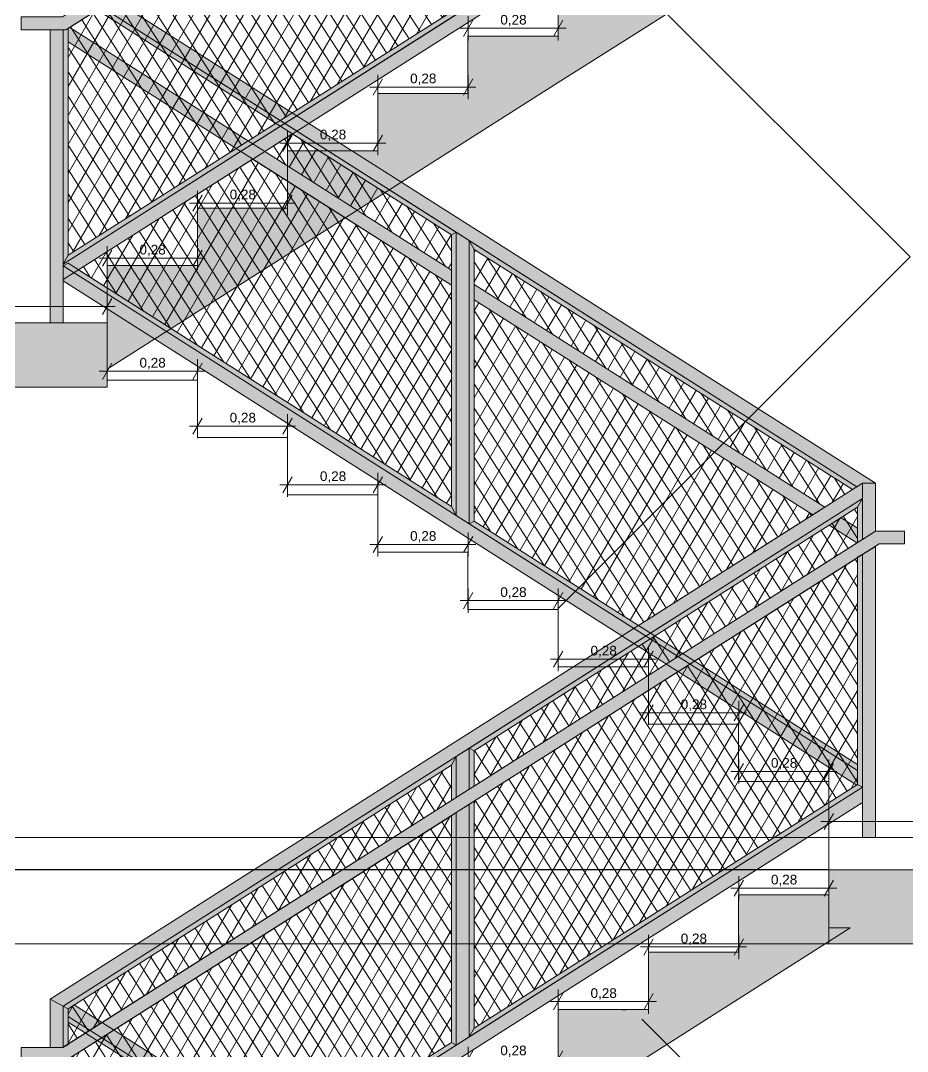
# Model space of a CAD drawing. Header units: metres. Extents: x 476297 to 476657, y 4620828 to 4621206.
# Drawn here: x 476592.017 to 476594.769, y 4621118.039 to 4621121.239 of the extents above; entities that cross this region are included whole.
import ezdxf

# ---------------------------------------------------------------- set-up
doc = ezdxf.new("R2010")
doc.units = ezdxf.units.M
doc.header["$MEASUREMENT"] = 0
for name, color, linetype in [('2D Drafting - General_Pen_No__250', 7, 'Continuous'), ('gegmebi_Pen_No__7', 7, 'Continuous'), ('gegmebi_Pen_No__7_Pen_No__7', 7, 'Continuous'), ('New2D Drafting - General', 7, 'Continuous'), ('New2D Drafting - General_Pen_No__250', 7, 'Continuous'), ('NewDoors_Pen_No__7_Pen_No__7', 7, 'Continuous'), ('Newshenobebi', 7, 'Continuous'), ('zoma', 7, 'Continuous')]:
    doc.layers.add(name, color=color, linetype=linetype)
doc.styles.add('GENERATED_STYLE_2', font='arial.ttf')
doc.dimstyles.new('GENERATED_STYLE__6', dxfattribs={"dimtxt": 0.03, "dimasz": 0.038, "dimexe": 0.18, "dimexo": 0.003, "dimgap": 0.09, "dimtad": 1, "dimtih": 1, "dimtoh": 1, "dimzin": 0, "dimdsep": 46, "dimtxsty": 'GENERATED_STYLE_2', "dimblk": 'ARROWHEAD_2', "dimblk1": 'ARROWHEAD_2', "dimblk2": 'ARROWHEAD_2', "dimcen": 0.09, "dimclrd": 142, "dimclre": 142, "dimclrt": 142, "dimadec": 0, "dimazin": 0, "dimtfac": 1, "dimtdec": 4, "dimtmove": 0, "dimatfit": 3, "dimfxl": 1, "dimtolj": 1, "dimtzin": 0, "dimarcsym": 0})
pattern_1 = [(60, (476844.52715, 4621385.791044), (-0.038971143, 0.0225), []), (122.833095, (476844.52715, 4621385.791044), (0.0368060797, 0.01875), [])]

# ---------------------------------------------------------------- blocks, each defined once
blk = doc.blocks.new('*D65', base_point=(476844.5271, 4621385.791))
at = {"layer": 'zoma', "color": 142, "linetype": 'Continuous', "lineweight": 0, "transparency": 16777216}
for p, q in [((476593.4198, 4621118.0403), (476593.3909, 4621117.9903)), ((476593.4054, 4621117.9778), (476593.4054, 4621118.0528)), ((476593.6709, 4621117.9903), (476593.6998, 4621118.0403)), ((476593.6854, 4621117.9778), (476593.6854, 4621118.0528)), ((476593.3809, 4621118.0153), (476593.4054, 4621118.0153)), ((476593.4054, 4621118.0153), (476593.6854, 4621118.0153)), ((476593.6854, 4621118.0153), (476593.7098, 4621118.0153))]:
    blk.add_line(p, q, dxfattribs=at)
at = {"layer": 'zoma', "color": 142, "lineweight": 0, "transparency": 16777216, "insert": (476593.5055, 4621118.0213), "char_height": 0.03, "attachment_point": 7, "style": 'GENERATED_STYLE_2'}
blk.add_mtext('\\A1;{\\pql;\\fArial CYR|b0|i0|c204|p34;0,28}', dxfattribs=at)
blk = doc.blocks.new('ARROWHEAD_2')
at = {"color": 0, "linetype": 'Continuous', "lineweight": 0}
for p, q in [((0, 0), (-1, 0)), ((-0.378, -0.655), (0.378, 0.655))]:
    blk.add_line(p, q, dxfattribs=at)
blk = doc.blocks.new('*D66', base_point=(476844.5271, 4621385.791))
at = {"layer": 'zoma', "color": 142, "linetype": 'Continuous', "lineweight": 0, "transparency": 16777216}
for p, q in [((476593.6998, 4621118.2183), (476593.6709, 4621118.1683)), ((476593.6854, 4621118.1558), (476593.6854, 4621118.2308)), ((476593.9509, 4621118.1683), (476593.9798, 4621118.2183)), ((476593.9654, 4621118.1558), (476593.9654, 4621118.2308)), ((476593.6609, 4621118.1933), (476593.6854, 4621118.1933)), ((476593.6854, 4621118.1933), (476593.9654, 4621118.1933)), ((476593.9654, 4621118.1933), (476593.9898, 4621118.1933))]:
    blk.add_line(p, q, dxfattribs=at)
at = {"layer": 'zoma', "color": 142, "lineweight": 0, "transparency": 16777216, "insert": (476593.7855, 4621118.1993), "char_height": 0.03, "attachment_point": 7, "style": 'GENERATED_STYLE_2'}
blk.add_mtext('\\A1;{\\pql;\\fArial CYR|b0|i0|c204|p34;0,28}', dxfattribs=at)
blk = doc.blocks.new('*D67', base_point=(476844.5271, 4621385.791))
at = {"layer": 'zoma', "color": 142, "linetype": 'Continuous', "lineweight": 0, "transparency": 16777216}
for p, q in [((476593.9798, 4621118.388), (476593.9509, 4621118.338)), ((476593.9654, 4621118.3255), (476593.9654, 4621118.4005)), ((476594.2309, 4621118.338), (476594.2598, 4621118.388)), ((476594.2454, 4621118.3255), (476594.2454, 4621118.4005)), ((476593.9409, 4621118.363), (476593.9654, 4621118.363)), ((476593.9654, 4621118.363), (476594.2454, 4621118.363)), ((476594.2454, 4621118.363), (476594.2698, 4621118.363))]:
    blk.add_line(p, q, dxfattribs=at)
at = {"layer": 'zoma', "color": 142, "lineweight": 0, "transparency": 16777216, "insert": (476594.0655, 4621118.369), "char_height": 0.03, "attachment_point": 7, "style": 'GENERATED_STYLE_2'}
blk.add_mtext('\\A1;{\\pql;\\fArial CYR|b0|i0|c204|p34;0,28}', dxfattribs=at)
blk = doc.blocks.new('*D68', base_point=(476844.5271, 4621385.791))
at = {"layer": 'zoma', "color": 142, "linetype": 'Continuous', "lineweight": 0, "transparency": 16777216}
for p, q in [((476594.2598, 4621118.5707), (476594.2309, 4621118.5207)), ((476594.2454, 4621118.5082), (476594.2454, 4621118.5832)), ((476594.5109, 4621118.5207), (476594.5398, 4621118.5707)), ((476594.5254, 4621118.5082), (476594.5254, 4621118.5832)), ((476594.2209, 4621118.5457), (476594.2454, 4621118.5457)), ((476594.2454, 4621118.5457), (476594.5254, 4621118.5457)), ((476594.5254, 4621118.5457), (476594.5498, 4621118.5457))]:
    blk.add_line(p, q, dxfattribs=at)
at = {"layer": 'zoma', "color": 142, "lineweight": 0, "transparency": 16777216, "insert": (476594.3455, 4621118.5517), "char_height": 0.03, "attachment_point": 7, "style": 'GENERATED_STYLE_2'}
blk.add_mtext('\\A1;{\\pql;\\fArial CYR|b0|i0|c204|p34;0,28}', dxfattribs=at)
blk = doc.blocks.new('*D69', base_point=(476844.5271, 4621385.791))
at = {"layer": 'zoma', "color": 142, "linetype": 'Continuous', "lineweight": 0, "transparency": 16777216}
for p, q in [((476594.2598, 4621118.933), (476594.2309, 4621118.883)), ((476594.2454, 4621118.8705), (476594.2454, 4621118.9455)), ((476594.5109, 4621118.883), (476594.5398, 4621118.933)), ((476594.5254, 4621118.8705), (476594.5254, 4621118.9455)), ((476594.2209, 4621118.908), (476594.2454, 4621118.908)), ((476594.2454, 4621118.908), (476594.5254, 4621118.908)), ((476594.5254, 4621118.908), (476594.5498, 4621118.908))]:
    blk.add_line(p, q, dxfattribs=at)
at = {"layer": 'zoma', "color": 142, "lineweight": 0, "transparency": 16777216, "insert": (476594.3455, 4621118.914), "char_height": 0.03, "attachment_point": 7, "style": 'GENERATED_STYLE_2'}
blk.add_mtext('\\A1;{\\pql;\\fArial CYR|b0|i0|c204|p34;0,28}', dxfattribs=at)
blk = doc.blocks.new('*D70', base_point=(476844.5271, 4621385.791))
at = {"layer": 'zoma', "color": 142, "linetype": 'Continuous', "lineweight": 0, "transparency": 16777216}
for p, q in [((476593.9798, 4621119.1149), (476593.9509, 4621119.0649)), ((476593.9654, 4621119.0524), (476593.9654, 4621119.1274)), ((476594.2309, 4621119.0649), (476594.2598, 4621119.1149)), ((476594.2454, 4621119.0524), (476594.2454, 4621119.1274)), ((476593.9409, 4621119.0899), (476593.9654, 4621119.0899)), ((476593.9654, 4621119.0899), (476594.2454, 4621119.0899)), ((476594.2454, 4621119.0899), (476594.2698, 4621119.0899))]:
    blk.add_line(p, q, dxfattribs=at)
at = {"layer": 'zoma', "color": 142, "lineweight": 0, "transparency": 16777216, "insert": (476594.0655, 4621119.0959), "char_height": 0.03, "attachment_point": 7, "style": 'GENERATED_STYLE_2'}
blk.add_mtext('\\A1;{\\pql;\\fArial CYR|b0|i0|c204|p34;0,28}', dxfattribs=at)
blk = doc.blocks.new('*D71', base_point=(476844.5271, 4621385.791))
at = {"layer": 'zoma', "color": 142, "linetype": 'Continuous', "lineweight": 0, "transparency": 16777216}
for p, q in [((476593.6998, 4621119.2815), (476593.6709, 4621119.2315)), ((476593.6854, 4621119.219), (476593.6854, 4621119.294)), ((476593.9509, 4621119.2315), (476593.9798, 4621119.2815)), ((476593.9654, 4621119.219), (476593.9654, 4621119.294)), ((476593.6609, 4621119.2565), (476593.6854, 4621119.2565)), ((476593.6854, 4621119.2565), (476593.9654, 4621119.2565)), ((476593.9654, 4621119.2565), (476593.9898, 4621119.2565))]:
    blk.add_line(p, q, dxfattribs=at)
at = {"layer": 'zoma', "color": 142, "lineweight": 0, "transparency": 16777216, "insert": (476593.7855, 4621119.2625), "char_height": 0.03, "attachment_point": 7, "style": 'GENERATED_STYLE_2'}
blk.add_mtext('\\A1;{\\pql;\\fArial CYR|b0|i0|c204|p34;0,28}', dxfattribs=at)
blk = doc.blocks.new('*D72', base_point=(476844.5271, 4621385.791))
at = {"layer": 'zoma', "color": 142, "linetype": 'Continuous', "lineweight": 0, "transparency": 16777216}
for p, q in [((476593.4054, 4621119.4008), (476593.4054, 4621119.4758)), ((476593.6854, 4621119.4008), (476593.6854, 4621119.4758)), ((476593.3809, 4621119.4383), (476593.4054, 4621119.4383)), ((476593.4198, 4621119.4633), (476593.3909, 4621119.4133)), ((476593.4054, 4621119.4383), (476593.6854, 4621119.4383)), ((476593.6709, 4621119.4133), (476593.6998, 4621119.4633)), ((476593.6854, 4621119.4383), (476593.7098, 4621119.4383))]:
    blk.add_line(p, q, dxfattribs=at)
at = {"layer": 'zoma', "color": 142, "lineweight": 0, "transparency": 16777216, "insert": (476593.5055, 4621119.4443), "char_height": 0.03, "attachment_point": 7, "style": 'GENERATED_STYLE_2'}
blk.add_mtext('\\A1;{\\pql;\\fArial CYR|b0|i0|c204|p34;0,28}', dxfattribs=at)
blk = doc.blocks.new('*D73', base_point=(476844.5271, 4621385.791))
at = {"layer": 'zoma', "color": 142, "linetype": 'Continuous', "lineweight": 0, "transparency": 16777216}
for p, q in [((476593.1398, 4621119.6375), (476593.1109, 4621119.5875)), ((476593.1254, 4621119.575), (476593.1254, 4621119.65)), ((476593.3909, 4621119.5875), (476593.4198, 4621119.6375)), ((476593.4054, 4621119.575), (476593.4054, 4621119.65)), ((476593.1009, 4621119.6125), (476593.1254, 4621119.6125)), ((476593.1254, 4621119.6125), (476593.4054, 4621119.6125)), ((476593.4054, 4621119.6125), (476593.4298, 4621119.6125))]:
    blk.add_line(p, q, dxfattribs=at)
at = {"layer": 'zoma', "color": 142, "lineweight": 0, "transparency": 16777216, "insert": (476593.2255, 4621119.6185), "char_height": 0.03, "attachment_point": 7, "style": 'GENERATED_STYLE_2'}
blk.add_mtext('\\A1;{\\pql;\\fArial CYR|b0|i0|c204|p34;0,28}', dxfattribs=at)
blk = doc.blocks.new('*D74', base_point=(476844.5271, 4621385.791))
at = {"layer": 'zoma', "color": 142, "linetype": 'Continuous', "lineweight": 0, "transparency": 16777216}
for p, q in [((476592.8598, 4621119.8231), (476592.8309, 4621119.7731)), ((476592.8454, 4621119.7606), (476592.8454, 4621119.8356)), ((476593.1109, 4621119.7731), (476593.1398, 4621119.8231)), ((476593.1254, 4621119.7606), (476593.1254, 4621119.8356)), ((476592.8209, 4621119.7981), (476592.8454, 4621119.7981)), ((476592.8454, 4621119.7981), (476593.1254, 4621119.7981)), ((476593.1254, 4621119.7981), (476593.1498, 4621119.7981))]:
    blk.add_line(p, q, dxfattribs=at)
at = {"layer": 'zoma', "color": 142, "lineweight": 0, "transparency": 16777216, "insert": (476592.9455, 4621119.8041), "char_height": 0.03, "attachment_point": 7, "style": 'GENERATED_STYLE_2'}
blk.add_mtext('\\A1;{\\pql;\\fArial CYR|b0|i0|c204|p34;0,28}', dxfattribs=at)
blk = doc.blocks.new('*D75', base_point=(476844.5271, 4621385.791))
at = {"layer": 'zoma', "color": 142, "linetype": 'Continuous', "lineweight": 0, "transparency": 16777216}
for p, q in [((476592.5654, 4621119.9425), (476592.5654, 4621120.0175)), ((476592.8454, 4621119.9425), (476592.8454, 4621120.0175)), ((476592.5409, 4621119.98), (476592.5654, 4621119.98)), ((476592.5798, 4621120.005), (476592.5509, 4621119.955)), ((476592.5654, 4621119.98), (476592.8454, 4621119.98)), ((476592.8309, 4621119.955), (476592.8598, 4621120.005)), ((476592.8454, 4621119.98), (476592.8698, 4621119.98))]:
    blk.add_line(p, q, dxfattribs=at)
at = {"layer": 'zoma', "color": 142, "lineweight": 0, "transparency": 16777216, "insert": (476592.6655, 4621119.986), "char_height": 0.03, "attachment_point": 7, "style": 'GENERATED_STYLE_2'}
blk.add_mtext('\\A1;{\\pql;\\fArial CYR|b0|i0|c204|p34;0,28}', dxfattribs=at)
blk = doc.blocks.new('*D76', base_point=(476844.5271, 4621385.791))
at = {"layer": 'zoma', "color": 142, "linetype": 'Continuous', "lineweight": 0, "transparency": 16777216}
for p, q in [((476592.2998, 4621120.1754), (476592.2709, 4621120.1254)), ((476592.2854, 4621120.1129), (476592.2854, 4621120.1879)), ((476592.5509, 4621120.1254), (476592.5798, 4621120.1754)), ((476592.5654, 4621120.1129), (476592.5654, 4621120.1879)), ((476592.2609, 4621120.1504), (476592.2854, 4621120.1504)), ((476592.2854, 4621120.1504), (476592.5654, 4621120.1504)), ((476592.5654, 4621120.1504), (476592.5898, 4621120.1504))]:
    blk.add_line(p, q, dxfattribs=at)
at = {"layer": 'zoma', "color": 142, "lineweight": 0, "transparency": 16777216, "insert": (476592.3855, 4621120.1564), "char_height": 0.03, "attachment_point": 7, "style": 'GENERATED_STYLE_2'}
blk.add_mtext('\\A1;{\\pql;\\fArial CYR|b0|i0|c204|p34;0,28}', dxfattribs=at)
blk = doc.blocks.new('*D77', base_point=(476844.5271, 4621385.791))
at = {"layer": 'zoma', "color": 142, "linetype": 'Continuous', "lineweight": 0, "transparency": 16777216}
for p, q in [((476592.2998, 4621120.5264), (476592.2709, 4621120.4764)), ((476592.2854, 4621120.4639), (476592.2854, 4621120.5389)), ((476592.5509, 4621120.4764), (476592.5798, 4621120.5264)), ((476592.5654, 4621120.4639), (476592.5654, 4621120.5389)), ((476592.2609, 4621120.5014), (476592.2854, 4621120.5014)), ((476592.2854, 4621120.5014), (476592.5654, 4621120.5014)), ((476592.5654, 4621120.5014), (476592.5898, 4621120.5014))]:
    blk.add_line(p, q, dxfattribs=at)
at = {"layer": 'zoma', "color": 142, "lineweight": 0, "transparency": 16777216, "insert": (476592.3855, 4621120.5074), "char_height": 0.03, "attachment_point": 7, "style": 'GENERATED_STYLE_2'}
blk.add_mtext('\\A1;{\\pql;\\fArial CYR|b0|i0|c204|p34;0,28}', dxfattribs=at)
blk = doc.blocks.new('*D78', base_point=(476844.5271, 4621385.791))
at = {"layer": 'zoma', "color": 142, "linetype": 'Continuous', "lineweight": 0, "transparency": 16777216}
for p, q in [((476592.5798, 4621120.6977), (476592.5509, 4621120.6477)), ((476592.5654, 4621120.6352), (476592.5654, 4621120.7102)), ((476592.8309, 4621120.6477), (476592.8598, 4621120.6977)), ((476592.8454, 4621120.6352), (476592.8454, 4621120.7102)), ((476592.5409, 4621120.6727), (476592.5654, 4621120.6727)), ((476592.5654, 4621120.6727), (476592.8454, 4621120.6727)), ((476592.8454, 4621120.6727), (476592.8698, 4621120.6727))]:
    blk.add_line(p, q, dxfattribs=at)
at = {"layer": 'zoma', "color": 142, "lineweight": 0, "transparency": 16777216, "insert": (476592.6655, 4621120.6787), "char_height": 0.03, "attachment_point": 7, "style": 'GENERATED_STYLE_2'}
blk.add_mtext('\\A1;{\\pql;\\fArial CYR|b0|i0|c204|p34;0,28}', dxfattribs=at)
blk = doc.blocks.new('*D79', base_point=(476844.5271, 4621385.791))
at = {"layer": 'zoma', "color": 142, "linetype": 'Continuous', "lineweight": 0, "transparency": 16777216}
for p, q in [((476592.8598, 4621120.8839), (476592.8309, 4621120.8339)), ((476592.8454, 4621120.8214), (476592.8454, 4621120.8964)), ((476593.1109, 4621120.8339), (476593.1398, 4621120.8839)), ((476593.1254, 4621120.8214), (476593.1254, 4621120.8964)), ((476592.8209, 4621120.8589), (476592.8454, 4621120.8589)), ((476592.8454, 4621120.8589), (476593.1254, 4621120.8589)), ((476593.1254, 4621120.8589), (476593.1498, 4621120.8589))]:
    blk.add_line(p, q, dxfattribs=at)
at = {"layer": 'zoma', "color": 142, "lineweight": 0, "transparency": 16777216, "insert": (476592.9455, 4621120.8649), "char_height": 0.03, "attachment_point": 7, "style": 'GENERATED_STYLE_2'}
blk.add_mtext('\\A1;{\\pql;\\fArial CYR|b0|i0|c204|p34;0,28}', dxfattribs=at)
blk = doc.blocks.new('*D80', base_point=(476844.5271, 4621385.791))
at = {"layer": 'zoma', "color": 142, "linetype": 'Continuous', "lineweight": 0, "transparency": 16777216}
for p, q in [((476593.1254, 4621120.9955), (476593.1254, 4621121.0705)), ((476593.4054, 4621120.9955), (476593.4054, 4621121.0705)), ((476593.1009, 4621121.033), (476593.1254, 4621121.033)), ((476593.1398, 4621121.058), (476593.1109, 4621121.008)), ((476593.1254, 4621121.033), (476593.4054, 4621121.033)), ((476593.3909, 4621121.008), (476593.4198, 4621121.058)), ((476593.4054, 4621121.033), (476593.4298, 4621121.033))]:
    blk.add_line(p, q, dxfattribs=at)
at = {"layer": 'zoma', "color": 142, "lineweight": 0, "transparency": 16777216, "insert": (476593.2255, 4621121.039), "char_height": 0.03, "attachment_point": 7, "style": 'GENERATED_STYLE_2'}
blk.add_mtext('\\A1;{\\pql;\\fArial CYR|b0|i0|c204|p34;0,28}', dxfattribs=at)
blk = doc.blocks.new('*D81', base_point=(476844.5271, 4621385.791))
at = {"layer": 'zoma', "color": 142, "linetype": 'Continuous', "lineweight": 0, "transparency": 16777216}
for p, q in [((476593.4198, 4621121.2403), (476593.3909, 4621121.1903)), ((476593.4054, 4621121.1778), (476593.4054, 4621121.2528)), ((476593.6709, 4621121.1903), (476593.6998, 4621121.2403)), ((476593.6854, 4621121.1778), (476593.6854, 4621121.2528)), ((476593.3809, 4621121.2153), (476593.4054, 4621121.2153)), ((476593.4054, 4621121.2153), (476593.6854, 4621121.2153)), ((476593.6854, 4621121.2153), (476593.7098, 4621121.2153))]:
    blk.add_line(p, q, dxfattribs=at)
at = {"layer": 'zoma', "color": 142, "lineweight": 0, "transparency": 16777216, "insert": (476593.5055, 4621121.2213), "char_height": 0.03, "attachment_point": 7, "style": 'GENERATED_STYLE_2'}
blk.add_mtext('\\A1;{\\pql;\\fArial CYR|b0|i0|c204|p34;0,28}', dxfattribs=at)
blk = doc.blocks.new('*D86', base_point=(476844.5271, 4621385.791))
at = {"layer": 'zoma', "color": 142, "linetype": 'Continuous', "lineweight": 0, "transparency": 16777216}
for p, q in [((476594.5396, 4621118.7776), (476594.5107, 4621118.7276)), ((476594.5251, 4621118.7151), (476594.5251, 4621118.7901)), ((476595.9109, 4621118.7276), (476595.9398, 4621118.7776)), ((476595.9253, 4621118.7151), (476595.9253, 4621118.7901)), ((476594.5007, 4621118.7526), (476594.5251, 4621118.7526)), ((476594.5251, 4621118.7526), (476595.9253, 4621118.7526)), ((476595.9253, 4621118.7526), (476595.9498, 4621118.7526))]:
    blk.add_line(p, q, dxfattribs=at)
at = {"layer": 'zoma', "color": 142, "lineweight": 0, "transparency": 16777216, "insert": (476595.1853, 4621118.7586), "char_height": 0.03, "attachment_point": 7, "style": 'GENERATED_STYLE_2'}
blk.add_mtext('\\A1;{\\pql;\\fArial CYR|b0|i0|c204|p34;1,40}', dxfattribs=at)
blk = doc.blocks.new('*D87', base_point=(476844.5271, 4621385.791))
at = {"layer": 'zoma', "color": 142, "linetype": 'Continuous', "lineweight": 0, "transparency": 16777216}
for p, q in [((476590.8996, 4621120.3763), (476590.8708, 4621120.3263)), ((476590.8852, 4621120.3138), (476590.8852, 4621120.3888)), ((476592.2709, 4621120.3263), (476592.2998, 4621120.3763)), ((476592.2854, 4621120.3138), (476592.2854, 4621120.3888)), ((476590.8608, 4621120.3513), (476590.8852, 4621120.3513)), ((476590.8852, 4621120.3513), (476592.2854, 4621120.3513)), ((476592.2854, 4621120.3513), (476592.3098, 4621120.3513))]:
    blk.add_line(p, q, dxfattribs=at)
at = {"layer": 'zoma', "color": 142, "lineweight": 0, "transparency": 16777216, "insert": (476591.5454, 4621120.3573), "char_height": 0.03, "attachment_point": 7, "style": 'GENERATED_STYLE_2'}
blk.add_mtext('\\A1;{\\pql;\\fArial CYR|b0|i0|c204|p34;1,40}', dxfattribs=at)
blk = doc.blocks.new('*D88', base_point=(476844.5271, 4621385.791))
at = {"layer": 'zoma', "color": 142, "linetype": 'Continuous', "lineweight": 0, "transparency": 16777216}
for p, q in [((476594.5396, 4621121.9776), (476594.5107, 4621121.9276)), ((476594.5251, 4621121.9151), (476594.5251, 4621121.9901)), ((476595.9109, 4621121.9276), (476595.9398, 4621121.9776)), ((476595.9253, 4621121.9151), (476595.9253, 4621121.9901)), ((476594.5007, 4621121.9526), (476594.5251, 4621121.9526)), ((476594.5251, 4621121.9526), (476595.9253, 4621121.9526)), ((476595.9253, 4621121.9526), (476595.9498, 4621121.9526))]:
    blk.add_line(p, q, dxfattribs=at)
at = {"layer": 'zoma', "color": 142, "lineweight": 0, "transparency": 16777216, "insert": (476595.1853, 4621121.9586), "char_height": 0.03, "attachment_point": 7, "style": 'GENERATED_STYLE_2'}
blk.add_mtext('\\A1;{\\pql;\\fArial CYR|b0|i0|c204|p34;1,40}', dxfattribs=at)

msp = doc.modelspace()

# ---------------------------------------------------------------- hatches: boundary and pattern name
at = {"layer": '2D Drafting - General_Pen_No__250', "linetype": 'Continuous', "lineweight": 0}
for points in [[(476590.8852, 4621120.3006), (476590.8852, 4621120.1011), (476592.2852, 4621120.101), (476592.2852, 4621120.3006)], [(476594.5252, 4621118.6027), (476599.4353, 4621118.6027), (476599.4353, 4621118.3726), (476594.5252, 4621118.3726)]]:
    msp.add_hatch(color=7, dxfattribs=at).paths.add_polyline_path(points)
at = {"layer": 'New2D Drafting - General', "linetype": 'Continuous', "lineweight": 0}
for points in [[(476592.0183, 4621121.2506), (476592.0183, 4621121.2102), (476592.1572, 4621121.2102), (476594.6817, 4621122.8143), (476594.7599, 4621122.8143), (476594.7599, 4621122.8542), (476594.6699, 4621122.8542), (476592.1463, 4621121.2506)], [(476594.6294, 4621122.0594), (476592.1487, 4621120.4831), (476592.1487, 4621120.4357), (476594.6294, 4621122.012)], [(476592.1637, 4621121.3477), (476594.6123, 4621119.7918), (476594.6294, 4621119.8026), (476594.6699, 4621119.8026), (476592.1829, 4621121.3829), (476592.1637, 4621121.3707)], [(476593.3689, 4621120.582), (476593.3538, 4621120.5738), (476592.1637, 4621121.3301), (476592.1637, 4621121.3477)], [(476593.3538, 4621121.2666), (476592.1637, 4621120.5104), (476592.1487, 4621120.4831), (476593.3688, 4621121.2584)], [(476592.1487, 4621120.3006), (476592.1487, 4621121.2102), (476592.1083, 4621121.2102), (476592.1083, 4621120.3006)], [(476592.1487, 4621120.4831), (476592.1637, 4621120.5104), (476592.1637, 4621121.2143), (476592.1572, 4621121.2102), (476592.1487, 4621121.2102)], [(476592.1637, 4621121.1735), (476593.3538, 4621120.4173), (476593.3538, 4621120.4647), (476592.1689, 4621121.2176), (476592.1637, 4621121.2143)], [(476593.3538, 4621120.5738), (476593.3688, 4621120.5819), (476593.3688, 4621119.7028), (476593.3538, 4621119.7301)], [(476593.3688, 4621119.7028), (476593.3688, 4621120.5819), (476593.4093, 4621120.5562), (476593.4093, 4621119.6771)], [(476593.4093, 4621120.5563), (476593.4243, 4621120.529), (476594.5983, 4621119.7829), (476594.6123, 4621119.7918)], [(476593.4093, 4621120.5562), (476593.4243, 4621120.529), (476593.4243, 4621119.6853), (476593.4093, 4621119.6771)], [(476592.1637, 4621120.4863), (476593.3538, 4621119.7301), (476593.3688, 4621119.7028), (476592.1486, 4621120.4781)], [(476592.1487, 4621120.478), (476592.1487, 4621120.4307), (476594.6115, 4621118.8658), (476594.6144, 4621118.8676), (476594.6144, 4621118.9113)], [(476593.4243, 4621120.3725), (476594.4753, 4621119.7047), (476594.5126, 4621119.7284), (476593.4243, 4621120.4199)], [(476594.6294, 4621119.8026), (476592.1083, 4621118.2006), (476592.1487, 4621118.179), (476594.6294, 4621119.7552)], [(476594.6699, 4621119.6542), (476594.6699, 4621119.8026), (476594.6294, 4621119.8026), (476594.6294, 4621119.653), (476594.6294, 4621119.6285)], [(476594.6294, 4621119.7552), (476593.4092, 4621118.98), (476593.4243, 4621118.9718), (476594.6144, 4621119.7281)], [(476594.6144, 4621119.7281), (476594.6144, 4621119.6189), (476594.6294, 4621119.6285), (476594.6294, 4621119.7552)], [(476594.5637, 4621119.6959), (476594.5264, 4621119.6722), (476594.6123, 4621119.6176), (476594.6144, 4621119.6189), (476594.6144, 4621119.6637)], [(476593.4243, 4621119.6853), (476594.6144, 4621118.9291), (476594.6144, 4621118.9113), (476593.4093, 4621119.6771)], [(476592.0183, 4621118.0506), (476592.0183, 4621118.0102), (476592.1572, 4621118.0102), (476594.6817, 4621119.6143), (476594.7599, 4621119.6143), (476594.7599, 4621119.6542), (476594.6699, 4621119.6542), (476592.1463, 4621118.0506)], [(476594.6294, 4621118.7026), (476594.6699, 4621118.7027), (476594.6699, 4621119.6069), (476594.6294, 4621119.5811), (476594.6294, 4621118.9073), (476594.6294, 4621118.8146)], [(476594.6294, 4621119.5825), (476594.6144, 4621119.5739), (476594.6144, 4621118.8676), (476594.6294, 4621118.8594)], [(476593.3688, 4621118.9543), (476592.1487, 4621118.179), (476592.1637, 4621118.1707), (476593.3538, 4621118.927)], [(476593.3688, 4621118.9542), (476593.3538, 4621118.927), (476593.3538, 4621118.8179), (476593.3688, 4621118.8275)], [(476593.4093, 4621118.8532), (476593.4093, 4621118.9799), (476593.3688, 4621118.9542), (476593.3688, 4621118.8275)], [(476593.4243, 4621118.9718), (476593.4093, 4621118.9799), (476593.4093, 4621118.8532), (476593.4243, 4621118.8627)], [(476594.6294, 4621118.8594), (476592.1487, 4621117.2831), (476592.1487, 4621117.2357), (476594.6294, 4621118.812)], [(476593.4243, 4621118.1114), (476594.6144, 4621118.8676), (476594.6294, 4621118.8594), (476593.4093, 4621118.0841)], [(476593.4093, 4621118.8058), (476593.3688, 4621118.7801), (476593.3688, 4621118.0584), (476593.4093, 4621118.0841)], [(476593.4243, 4621118.8153), (476593.4093, 4621118.8058), (476593.4093, 4621118.0841), (476593.4243, 4621118.1114)], [(476593.3688, 4621118.7801), (476593.3538, 4621118.7705), (476593.3538, 4621118.0666), (476593.3688, 4621118.0584)], [(476592.1083, 4621118.2006), (476592.1083, 4621118.0506), (476592.1481, 4621118.0506), (476592.1487, 4621118.051), (476592.1487, 4621118.179)], [(476592.1637, 4621118.1707), (476592.1487, 4621118.179), (476592.1487, 4621118.051), (476592.1637, 4621118.0595)], [(476592.1637, 4621118.1707), (476592.1637, 4621118.1477), (476594.6294, 4621116.5809), (476594.6699, 4621116.6026), (476592.1829, 4621118.1829)], [(476593.3689, 4621117.382), (476593.3538, 4621117.3738), (476592.1637, 4621118.1301), (476592.1637, 4621118.1477)], [(476593.3538, 4621118.0666), (476592.1637, 4621117.3104), (476592.1487, 4621117.2831), (476593.3688, 4621118.0584)]]:
    msp.add_hatch(color=1, dxfattribs=at).paths.add_polyline_path(points)
h = msp.add_hatch(dxfattribs=at)
h.set_pattern_fill('BATT_INSULATION', color=1, style=0, pattern_type=2)
h.set_pattern_definition(pattern_1)
h.paths.add_polyline_path([(476593.3538, 4621121.2666), (476593.3538, 4621121.9705), (476592.1637, 4621121.2143), (476592.1637, 4621120.5104)])
h = msp.add_hatch(dxfattribs=at)
h.set_pattern_fill('BATT_INSULATION', color=1, style=0, pattern_type=2)
h.set_pattern_definition(pattern_1)
h.paths.add_polyline_path([(476592.8599, 4621120.8876), (476593.3538, 4621120.5738), (476593.3538, 4621120.4647), (476592.7741, 4621120.8331)])
h = msp.add_hatch(dxfattribs=at)
h.set_pattern_fill('BATT_INSULATION', color=1, style=0, pattern_type=2)
h.set_pattern_definition(pattern_1)
h.paths.add_polyline_path([(476592.7368, 4621120.8094), (476593.3538, 4621120.4173), (476593.3538, 4621119.7301), (476592.1961, 4621120.4658)])
h = msp.add_hatch(dxfattribs=at)
h.set_pattern_fill('BATT_INSULATION', color=1, style=0, pattern_type=2)
h.set_pattern_definition(pattern_1)
h.paths.add_polyline_path([(476594.5126, 4621119.7284), (476593.4243, 4621120.4199), (476593.4243, 4621120.529), (476594.5983, 4621119.7829)])
h = msp.add_hatch(dxfattribs=at)
h.set_pattern_fill('BATT_INSULATION', color=1, style=0, pattern_type=2)
h.set_pattern_definition(pattern_1)
h.paths.add_polyline_path([(476593.9345, 4621119.3611), (476593.4243, 4621119.6853), (476593.4243, 4621120.3725), (476594.4753, 4621119.7047)])
h = msp.add_hatch(dxfattribs=at)
h.set_pattern_fill('BATT_INSULATION', color=1, style=0, pattern_type=2)
h.set_pattern_definition(pattern_1)
h.paths.add_polyline_path([(476594.6144, 4621119.6189), (476594.6144, 4621119.7281), (476593.4243, 4621118.9718), (476593.4243, 4621118.8627)])
h = msp.add_hatch(dxfattribs=at)
h.set_pattern_fill('BATT_INSULATION', color=1, style=0, pattern_type=2)
h.set_pattern_definition(pattern_1)
h.paths.add_polyline_path([(476593.4243, 4621118.1114), (476594.6144, 4621118.8676), (476594.6144, 4621119.5715), (476593.4243, 4621118.8153)])
h = msp.add_hatch(dxfattribs=at)
h.set_pattern_fill('BATT_INSULATION', color=1, style=0, pattern_type=2)
h.set_pattern_definition(pattern_1)
h.paths.add_polyline_path([(476593.3538, 4621118.8179), (476593.3538, 4621118.927), (476592.1637, 4621118.1707), (476592.1637, 4621118.0617)])
h = msp.add_hatch(dxfattribs=at)
h.set_pattern_fill('BATT_INSULATION', color=1, style=0, pattern_type=2)
h.set_pattern_definition(pattern_1)
h.paths.add_polyline_path([(476593.3538, 4621118.0666), (476593.3538, 4621118.7705), (476592.1637, 4621118.0143), (476592.1637, 4621117.3104)])
at = {"layer": 'New2D Drafting - General_Pen_No__250', "linetype": 'Continuous', "lineweight": 0}
for points in [[(476592.5651, 4621120.4786), (476592.2852, 4621120.4786), (476592.2854, 4621120.157), (476593.6852, 4621121.0465), (476593.9308, 4621121.2026), (476594.5252, 4621121.5803), (476594.5917, 4621121.6226), (476594.5252, 4621121.6226), (476594.5251, 4621121.6226), (476594.5251, 4621121.7246), (476594.2451, 4621121.7246), (476594.2451, 4621121.5466), (476593.9651, 4621121.5466), (476593.9651, 4621121.3686), (476593.9023, 4621121.3686, -0.081994), (476593.8779, 4621121.3686), (476593.6852, 4621121.3686), (476593.6852, 4621121.2026), (476593.6851, 4621121.2026), (476593.6851, 4621121.1906), (476593.4051, 4621121.1906), (476593.4051, 4621121.0126), (476593.1251, 4621121.0126), (476593.1251, 4621120.8346), (476592.8451, 4621120.8346), (476592.8451, 4621120.6566), (476592.5651, 4621120.6566)], [(476592.5651, 4621117.2786), (476592.2852, 4621117.2786), (476592.2854, 4621116.957), (476593.6852, 4621117.8465), (476593.9308, 4621118.0026), (476594.5252, 4621118.3803), (476594.5917, 4621118.4226), (476594.5252, 4621118.4226), (476594.5251, 4621118.4226), (476594.5251, 4621118.5246), (476594.2451, 4621118.5246), (476594.2451, 4621118.3466), (476593.9651, 4621118.3466), (476593.9651, 4621118.1686), (476593.9023, 4621118.1686, -0.081994), (476593.8779, 4621118.1686), (476593.6852, 4621118.1686), (476593.6852, 4621118.0026), (476593.6851, 4621118.0026), (476593.6851, 4621117.9906), (476593.4051, 4621117.9906), (476593.4051, 4621117.8126), (476593.1251, 4621117.8126), (476593.1251, 4621117.6346), (476592.8451, 4621117.6346), (476592.8451, 4621117.4566), (476592.5651, 4621117.4566)]]:
    msp.add_hatch(color=7, dxfattribs=at).paths.add_polyline_path(points)

# ---------------------------------------------------------------- linework, layer by layer
at = {"layer": '2D Drafting - General_Pen_No__250', "color": 7, "linetype": 'Continuous', "lineweight": 0, "flags": 128}
for points in [[(476590.8852, 4621120.3006), (476590.8852, 4621120.1011), (476592.2852, 4621120.101), (476592.2852, 4621120.3006)], [(476594.5252, 4621118.6027), (476599.4353, 4621118.6027), (476599.4353, 4621118.3726), (476594.5252, 4621118.3726)]]:
    msp.add_lwpolyline(points, close=True, dxfattribs=at)
at = {"layer": 'gegmebi_Pen_No__7', "color": 252, "linetype": 'Continuous', "lineweight": 0, "flags": 128}
for points in [[(476591.0855, 4621118.6027), (476594.5252, 4621118.6027), (476594.5252, 4621118.7027), (476591.0855, 4621118.7027)], [(476590.9853, 4621118.3726), (476594.5252, 4621118.3726), (476594.5252, 4621118.6032), (476590.9853, 4621118.6032)]]:
    msp.add_lwpolyline(points, close=True, dxfattribs=at)
at = {"layer": 'gegmebi_Pen_No__7', "color": 7, "linetype": 'Continuous', "lineweight": 0, "flags": 128}
msp.add_lwpolyline([(476594.5252, 4621118.6027), (476597.5853, 4621118.6027), (476597.5853, 4621118.7027), (476594.5252, 4621118.7027)], close=True, dxfattribs=at)
at = {"layer": 'gegmebi_Pen_No__7_Pen_No__7', "color": 5, "linetype": 'Continuous', "lineweight": 0, "flags": 128}
for points in [[(476593.9451, 4621121.3388), (476594.7779, 4621120.5059), (476593.6854, 4621119.4134)], [(476593.9451, 4621118.1388), (476594.7779, 4621117.3059), (476593.6854, 4621116.2134)]]:
    msp.add_lwpolyline(points, dxfattribs=at)
at = {"layer": 'New2D Drafting - General', "color": 7, "linetype": 'Continuous', "lineweight": 0, "flags": 128}
for points in [[(476592.0183, 4621121.2506), (476592.0183, 4621121.2102), (476592.1572, 4621121.2102), (476594.6817, 4621122.8143), (476594.7599, 4621122.8143), (476594.7599, 4621122.8542), (476594.6699, 4621122.8542), (476592.1463, 4621121.2506)], [(476594.6294, 4621122.0594), (476592.1487, 4621120.4831), (476592.1487, 4621120.4357), (476594.6294, 4621122.012)], [(476593.3538, 4621121.2666), (476593.3538, 4621121.9705), (476592.1637, 4621121.2143), (476592.1637, 4621120.5104)], [(476592.1637, 4621121.3477), (476594.6123, 4621119.7918), (476594.6294, 4621119.8026), (476594.6699, 4621119.8026), (476592.1829, 4621121.3829), (476592.1637, 4621121.3707)], [(476593.3689, 4621120.582), (476593.3538, 4621120.5738), (476592.1637, 4621121.3301), (476592.1637, 4621121.3477)], [(476593.3538, 4621121.2666), (476592.1637, 4621120.5104), (476592.1487, 4621120.4831), (476593.3688, 4621121.2584)], [(476592.1487, 4621120.3006), (476592.1487, 4621121.2102), (476592.1083, 4621121.2102), (476592.1083, 4621120.3006)], [(476592.1487, 4621120.4831), (476592.1637, 4621120.5104), (476592.1637, 4621121.2143), (476592.1572, 4621121.2102), (476592.1487, 4621121.2102)], [(476592.1637, 4621121.1735), (476593.3538, 4621120.4173), (476593.3538, 4621120.4647), (476592.1689, 4621121.2176), (476592.1637, 4621121.2143)], [(476592.8599, 4621120.8876), (476593.3538, 4621120.5738), (476593.3538, 4621120.4647), (476592.7741, 4621120.8331)], [(476592.7368, 4621120.8094), (476593.3538, 4621120.4173), (476593.3538, 4621119.7301), (476592.1961, 4621120.4658)], [(476593.3538, 4621120.5738), (476593.3688, 4621120.5819), (476593.3688, 4621119.7028), (476593.3538, 4621119.7301)], [(476593.3688, 4621119.7028), (476593.3688, 4621120.5819), (476593.4093, 4621120.5562), (476593.4093, 4621119.6771)], [(476593.4093, 4621120.5563), (476593.4243, 4621120.529), (476594.5983, 4621119.7829), (476594.6123, 4621119.7918)], [(476593.4093, 4621120.5562), (476593.4243, 4621120.529), (476593.4243, 4621119.6853), (476593.4093, 4621119.6771)], [(476594.5126, 4621119.7284), (476593.4243, 4621120.4199), (476593.4243, 4621120.529), (476594.5983, 4621119.7829)], [(476592.1637, 4621120.4863), (476593.3538, 4621119.7301), (476593.3688, 4621119.7028), (476592.1486, 4621120.4781)], [(476592.1487, 4621120.478), (476592.1487, 4621120.4307), (476594.6115, 4621118.8658), (476594.6144, 4621118.8676), (476594.6144, 4621118.9113)], [(476593.4243, 4621120.3725), (476594.4753, 4621119.7047), (476594.5126, 4621119.7284), (476593.4243, 4621120.4199)], [(476593.9345, 4621119.3611), (476593.4243, 4621119.6853), (476593.4243, 4621120.3725), (476594.4753, 4621119.7047)], [(476594.6294, 4621119.8026), (476592.1083, 4621118.2006), (476592.1487, 4621118.179), (476594.6294, 4621119.7552)], [(476594.6699, 4621119.6542), (476594.6699, 4621119.8026), (476594.6294, 4621119.8026), (476594.6294, 4621119.653), (476594.6294, 4621119.6285)], [(476594.6294, 4621119.7552), (476593.4092, 4621118.98), (476593.4243, 4621118.9718), (476594.6144, 4621119.7281)], [(476594.6144, 4621119.7281), (476594.6144, 4621119.6189), (476594.6294, 4621119.6285), (476594.6294, 4621119.7552)], [(476594.6144, 4621119.6189), (476594.6144, 4621119.7281), (476593.4243, 4621118.9718), (476593.4243, 4621118.8627)], [(476594.5637, 4621119.6959), (476594.5264, 4621119.6722), (476594.6123, 4621119.6176), (476594.6144, 4621119.6189), (476594.6144, 4621119.6637)], [(476593.4243, 4621119.6853), (476594.6144, 4621118.9291), (476594.6144, 4621118.9113), (476593.4093, 4621119.6771)], [(476592.0183, 4621118.0506), (476592.0183, 4621118.0102), (476592.1572, 4621118.0102), (476594.6817, 4621119.6143), (476594.7599, 4621119.6143), (476594.7599, 4621119.6542), (476594.6699, 4621119.6542), (476592.1463, 4621118.0506)], [(476594.6294, 4621118.7026), (476594.6699, 4621118.7027), (476594.6699, 4621119.6069), (476594.6294, 4621119.5811), (476594.6294, 4621118.9073), (476594.6294, 4621118.8146)], [(476593.4243, 4621118.1114), (476594.6144, 4621118.8676), (476594.6144, 4621119.5715), (476593.4243, 4621118.8153)], [(476594.6294, 4621119.5825), (476594.6144, 4621119.5739), (476594.6144, 4621118.8676), (476594.6294, 4621118.8594)], [(476593.3688, 4621118.9543), (476592.1487, 4621118.179), (476592.1637, 4621118.1707), (476593.3538, 4621118.927)], [(476593.3688, 4621118.9542), (476593.3538, 4621118.927), (476593.3538, 4621118.8179), (476593.3688, 4621118.8275)], [(476593.4093, 4621118.8532), (476593.4093, 4621118.9799), (476593.3688, 4621118.9542), (476593.3688, 4621118.8275)], [(476593.4243, 4621118.9718), (476593.4093, 4621118.9799), (476593.4093, 4621118.8532), (476593.4243, 4621118.8627)], [(476593.3538, 4621118.8179), (476593.3538, 4621118.927), (476592.1637, 4621118.1707), (476592.1637, 4621118.0617)], [(476594.6294, 4621118.8594), (476592.1487, 4621117.2831), (476592.1487, 4621117.2357), (476594.6294, 4621118.812)], [(476593.4243, 4621118.1114), (476594.6144, 4621118.8676), (476594.6294, 4621118.8594), (476593.4093, 4621118.0841)], [(476593.4093, 4621118.8058), (476593.3688, 4621118.7801), (476593.3688, 4621118.0584), (476593.4093, 4621118.0841)], [(476593.4243, 4621118.8153), (476593.4093, 4621118.8058), (476593.4093, 4621118.0841), (476593.4243, 4621118.1114)], [(476593.3538, 4621118.0666), (476593.3538, 4621118.7705), (476592.1637, 4621118.0143), (476592.1637, 4621117.3104)], [(476593.3688, 4621118.7801), (476593.3538, 4621118.7705), (476593.3538, 4621118.0666), (476593.3688, 4621118.0584)], [(476592.1083, 4621118.2006), (476592.1083, 4621118.0506), (476592.1481, 4621118.0506), (476592.1487, 4621118.051), (476592.1487, 4621118.179)], [(476592.1637, 4621118.1707), (476592.1487, 4621118.179), (476592.1487, 4621118.051), (476592.1637, 4621118.0595)], [(476592.1637, 4621118.1707), (476592.1637, 4621118.1477), (476594.6294, 4621116.5809), (476594.6699, 4621116.6026), (476592.1829, 4621118.1829)], [(476593.3689, 4621117.382), (476593.3538, 4621117.3738), (476592.1637, 4621118.1301), (476592.1637, 4621118.1477)], [(476593.3538, 4621118.0666), (476592.1637, 4621117.3104), (476592.1487, 4621117.2831), (476593.3688, 4621118.0584)]]:
    msp.add_lwpolyline(points, close=True, dxfattribs=at)
at = {"layer": 'New2D Drafting - General_Pen_No__250', "color": 7, "linetype": 'Continuous', "lineweight": 0, "flags": 128}
msp.add_lwpolyline([(476593.6852, 4621121.3686), (476593.6852, 4621121.2026), (476593.6851, 4621121.2026), (476593.6851, 4621121.1906), (476593.4051, 4621121.1906), (476593.4051, 4621121.0126), (476593.1251, 4621121.0126), (476593.1251, 4621120.8346), (476592.8451, 4621120.8346), (476592.8451, 4621120.6566), (476592.5651, 4621120.6566), (476592.5651, 4621120.4786), (476592.2852, 4621120.4786), (476592.2854, 4621120.157), (476593.6852, 4621121.0465), (476593.9308, 4621121.2026), (476594.5252, 4621121.5803)], dxfattribs=at)
msp.add_lwpolyline([(476593.9308, 4621118.0026), (476594.5252, 4621118.3803), (476594.5917, 4621118.4226), (476594.5252, 4621118.4226), (476594.5251, 4621118.4226), (476594.5251, 4621118.5246), (476594.2451, 4621118.5246), (476594.2451, 4621118.3466), (476593.9651, 4621118.3466), (476593.9651, 4621118.1686), (476593.9023, 4621118.1686, -0.081994), (476593.8779, 4621118.1686), (476593.6852, 4621118.1686), (476593.6852, 4621118.0026)], format="xyb", dxfattribs=at)
at = {"layer": 'NewDoors_Pen_No__7_Pen_No__7', "color": 5, "linetype": 'Continuous', "lineweight": 0, "flags": 128}
for points in [[(476592.2852, 4621120.3006), (476592.2852, 4621120.4786), (476592.5651, 4621120.4786), (476592.5651, 4621120.6566), (476592.8451, 4621120.6566), (476592.8451, 4621120.8346), (476593.1251, 4621120.8346), (476593.1251, 4621121.0126), (476593.4051, 4621121.0126), (476593.4051, 4621121.1906), (476593.6851, 4621121.1906), (476593.6852, 4621121.3686), (476593.9651, 4621121.3686), (476593.9651, 4621121.5466), (476594.2451, 4621121.5466), (476594.2451, 4621121.7246), (476594.5251, 4621121.7246), (476594.5251, 4621121.8826)], [(476592.2852, 4621117.1006), (476592.2852, 4621117.2786), (476592.5651, 4621117.2786), (476592.5651, 4621117.4566), (476592.8451, 4621117.4566), (476592.8451, 4621117.6346), (476593.1251, 4621117.6346), (476593.1251, 4621117.8126), (476593.4051, 4621117.8126), (476593.4051, 4621117.9906), (476593.6851, 4621117.9906), (476593.6852, 4621118.1686), (476593.9651, 4621118.1686), (476593.9651, 4621118.3466), (476594.2451, 4621118.3466), (476594.2451, 4621118.5246), (476594.5251, 4621118.5246), (476594.5251, 4621118.6826)]]:
    msp.add_lwpolyline(points, dxfattribs=at)
at = {"layer": 'NewDoors_Pen_No__7_Pen_No__7', "color": 7, "linetype": 'Continuous', "lineweight": 0, "flags": 128}
msp.add_lwpolyline([(476592.2852, 4621120.2806), (476592.2852, 4621120.1226), (476592.5651, 4621120.1226), (476592.5651, 4621119.9446), (476592.8451, 4621119.9446), (476592.8451, 4621119.7666), (476593.1251, 4621119.7666), (476593.1251, 4621119.5886), (476593.4051, 4621119.5886), (476593.4051, 4621119.4106), (476593.6851, 4621119.4106), (476593.6852, 4621119.2326), (476593.9651, 4621119.2326), (476593.9651, 4621119.0546), (476594.2451, 4621119.0546), (476594.2451, 4621118.8766), (476594.5251, 4621118.8766), (476594.5251, 4621118.7026)], dxfattribs=at)
at = {"layer": 'Newshenobebi', "color": 7, "linetype": 'Continuous', "lineweight": 0}
msp.add_lwpolyline([(476594.5252, 4621118.6026), (476594.5252, 4621118.6826)], dxfattribs=at)

# ---------------------------------------------------------------- dimensions: what is measured, and where the dimension line sits
at = {"layer": 'zoma', "color": 142, "linetype": 'Continuous', "lineweight": 0}
for base, p1, p2, picture, middle in [((476595.9253, 4621121.9526), (476594.5251, 4621115.5026), (476595.9253, 4621121.9526), '*D88', (476595.2243, 4621121.9736)), ((476593.6854, 4621121.2153), (476593.4054, 4621121.1939), (476593.6854, 4621121.1939), '*D81', (476593.5444, 4621121.2363)), ((476593.4054, 4621121.033), (476593.1254, 4621121.0098), (476593.4054, 4621121.0098), '*D80', (476593.2644, 4621121.054)), ((476593.1254, 4621120.8589), (476592.8454, 4621120.8402), (476593.1254, 4621120.8402), '*D79', (476592.9844, 4621120.8799)), ((476592.8454, 4621120.6727), (476592.5654, 4621120.6534), (476592.8454, 4621120.6534), '*D78', (476592.7044, 4621120.6937)), ((476592.5654, 4621120.5014), (476592.2854, 4621120.4829), (476592.5654, 4621120.4829), '*D77', (476592.4244, 4621120.5224)), ((476592.2854, 4621120.3513), (476590.8852, 4621120.3006), (476592.2854, 4621120.3006), '*D87', (476591.5843, 4621120.3723)), ((476592.5654, 4621120.1504), (476592.2854, 4621120.124), (476592.5654, 4621120.124), '*D76', (476592.4244, 4621120.1714)), ((476592.8454, 4621119.98), (476592.5654, 4621119.9569), (476592.8454, 4621119.9569), '*D75', (476592.7044, 4621120.001)), ((476593.1254, 4621119.7981), (476592.8454, 4621119.7667), (476593.1254, 4621119.7667), '*D74', (476592.9844, 4621119.8191)), ((476593.4054, 4621119.6125), (476593.1254, 4621119.5913), (476593.4054, 4621119.5913), '*D73', (476593.2644, 4621119.6335)), ((476593.6854, 4621119.4383), (476593.4054, 4621119.4228), (476593.6854, 4621119.4228), '*D72', (476593.5444, 4621119.4593)), ((476593.9654, 4621119.2565), (476593.6854, 4621119.2361), (476593.9654, 4621119.2361), '*D71', (476593.8244, 4621119.2775)), ((476594.2454, 4621119.0899), (476593.9654, 4621119.0708), (476594.2454, 4621119.0708), '*D70', (476594.1044, 4621119.1109)), ((476594.5254, 4621118.908), (476594.2454, 4621118.8811), (476594.5254, 4621118.8811), '*D69', (476594.3844, 4621118.929)), ((476595.9253, 4621118.7526), (476594.5251, 4621115.5026), (476595.9253, 4621118.7526), '*D86', (476595.2243, 4621118.7736)), ((476594.5254, 4621118.5457), (476594.2454, 4621118.5222), (476594.5254, 4621118.5222), '*D68', (476594.3844, 4621118.5667)), ((476594.2454, 4621118.363), (476593.9654, 4621118.339), (476594.2454, 4621118.339), '*D67', (476594.1044, 4621118.384)), ((476593.9654, 4621118.1933), (476593.6854, 4621118.1675), (476593.9654, 4621118.1675), '*D66', (476593.8244, 4621118.2143)), ((476593.6854, 4621118.0153), (476593.4054, 4621117.9939), (476593.6854, 4621117.9939), '*D65', (476593.5444, 4621118.0363))]:
    dim = msp.add_linear_dim(base=base, p1=p1, p2=p2, angle=0, dimstyle='GENERATED_STYLE__6', dxfattribs=at)
    dim.commit()
    dim.dimension.update_dxf_attribs({"geometry": picture, "text_midpoint": middle, "dimtype": 160})

doc.saveas('drawing.dxf')
